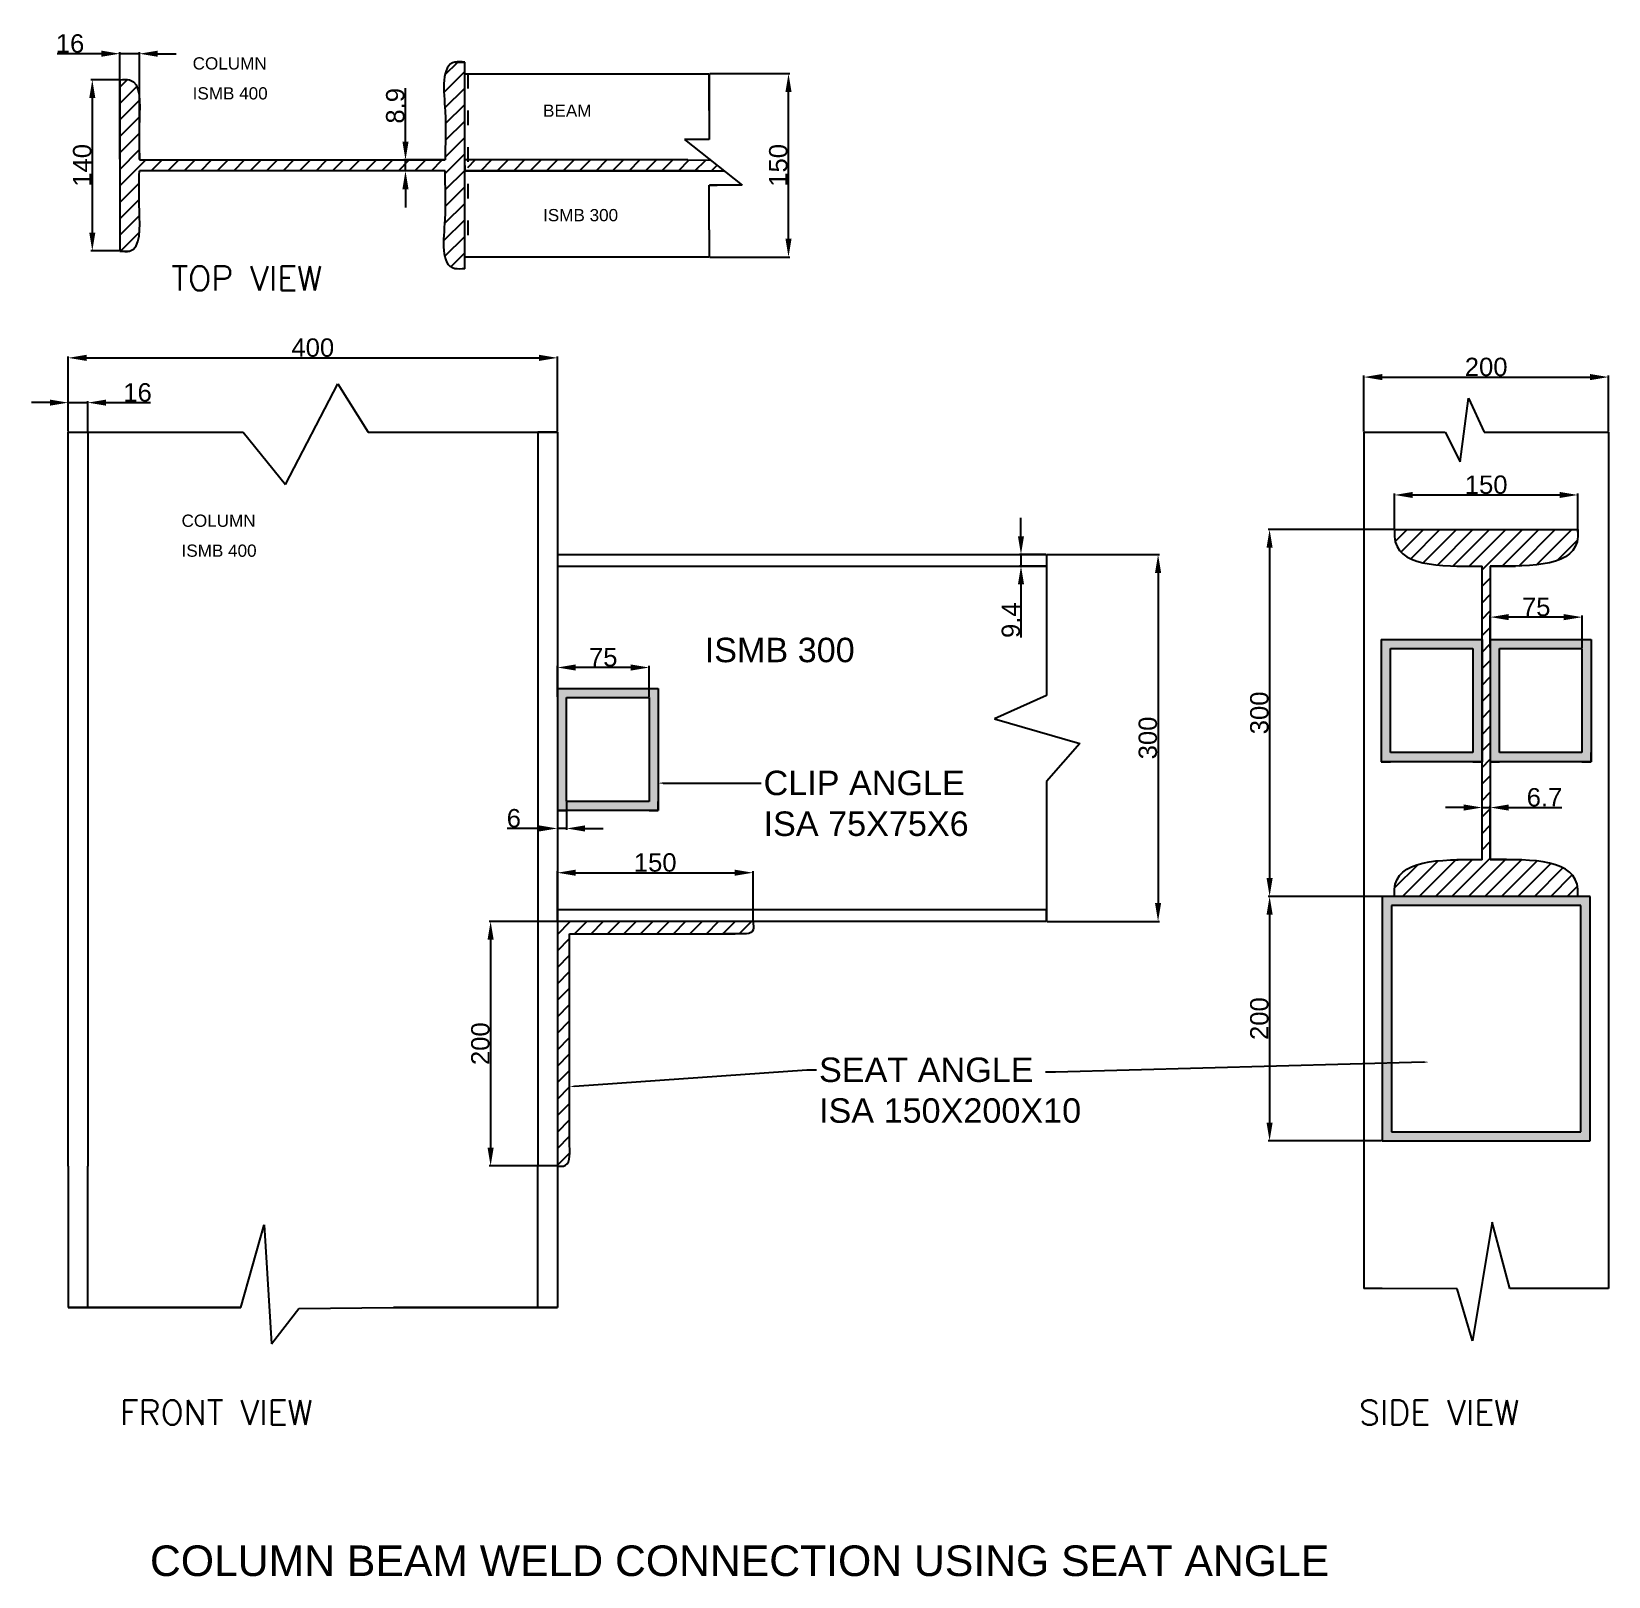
# Model space of a CAD drawing. Header units: inches. Extents: x 708 to 1998, y 90 to 1353.
import ezdxf
from ezdxf import colors
from ezdxf.entities.mleader import LeaderData, LeaderLine
from ezdxf.math import Vec2, Vec3

# ---------------------------------------------------------------- set-up
doc = ezdxf.new("R2010")
doc.units = ezdxf.units.IN
doc.header["$MEASUREMENT"] = 0
doc.linetypes.add('ACAD_ISO03W100', pattern=[30, 12, -18])
doc.styles.add('romans', font='romans.shx')
doc.styles.get("Standard").update_dxf_attribs({"font": 'arial.ttf'})
doc.dimstyles.new('ISO-25', dxfattribs={"dimtxt": 15, "dimasz": 15, "dimexe": 1.25, "dimexo": 0.625, "dimtad": 1, "dimdec": 4, "dimtxsty": 'Standard', "dimcen": 2.5, "dimadec": 0, "dimazin": 0, "dimtfac": 1, "dimtdec": 4, "dimtmove": 0, "dimatfit": 3, "dimfxl": 1, "dimarcsym": 0})
pattern_1 = [(45, (423.636, 317.492), (-6.73519, 6.73519), [])]

# ---------------------------------------------------------------- blocks, each defined once
blk = doc.blocks.new('*D21')
at = {"color": 0, "lineweight": -2, "transparency": 16777216}
for p, q in [((780, 1313.5), (756.9, 1313.5)), ((758.1, 1298.5), (758.1, 1188.5)), ((780, 1173.5), (756.9, 1173.5))]:
    blk.add_line(p, q, dxfattribs=at)
at = {"color": 0, "transparency": 16777216}
for points in [[(755.6, 1298.5), (760.6, 1298.5), (758.1, 1313.5)], [(755.6, 1188.5), (760.6, 1188.5), (758.1, 1173.5)]]:
    blk.add_solid(points, dxfattribs=at)
at = {"layer": 'Defpoints', "color": 0, "transparency": 16777216}
for p in [(780.6, 1313.5), (758.1, 1173.5), (780.6, 1173.5)]:
    blk.add_point(p, dxfattribs=at)
at = {"color": 0, "transparency": 16777216, "insert": (749.9, 1243.5), "char_height": 15, "attachment_point": 5, "rotation": 90}
blk.add_mtext('140', dxfattribs=at)
blk = doc.blocks.new('*D22')
at = {"color": 0, "lineweight": -2, "transparency": 16777216}
for p, q in [((1263.2, 1318.5), (1328.6, 1318.5)), ((1327.4, 1183.5), (1327.4, 1303.5)), ((1263.2, 1168.5), (1328.6, 1168.5))]:
    blk.add_line(p, q, dxfattribs=at)
at = {"color": 0, "transparency": 16777216}
for points in [[(1324.9, 1303.5), (1329.9, 1303.5), (1327.4, 1318.5)], [(1324.9, 1183.5), (1329.9, 1183.5), (1327.4, 1168.5)]]:
    blk.add_solid(points, dxfattribs=at)
at = {"layer": 'Defpoints', "color": 0, "transparency": 16777216}
for p in [(1262.6, 1318.5), (1327.4, 1318.5), (1262.6, 1168.5)]:
    blk.add_point(p, dxfattribs=at)
at = {"color": 0, "transparency": 16777216, "insert": (1319.1, 1243.5), "char_height": 15, "attachment_point": 5, "rotation": 90}
blk.add_mtext('150', dxfattribs=at)
blk = doc.blocks.new('*D23')
at = {"color": 0, "lineweight": -2, "transparency": 16777216}
for p, q in [((1014.2, 1262.9), (1014.2, 1306.5)), ((1046, 1247.9), (1012.9, 1247.9)), ((1046, 1239), (1012.9, 1239)), ((1014.2, 1239), (1014.2, 1247.9)), ((1014.2, 1224), (1014.2, 1209))]:
    blk.add_line(p, q, dxfattribs=at)
at = {"color": 0, "transparency": 16777216}
for points in [[(1011.7, 1262.9), (1016.7, 1262.9), (1014.2, 1247.9)], [(1011.7, 1224), (1016.7, 1224), (1014.2, 1239)]]:
    blk.add_solid(points, dxfattribs=at)
at = {"layer": 'Defpoints', "color": 0, "transparency": 16777216}
for p in [(1014.2, 1247.9), (1046.6, 1247.9), (1046.6, 1239)]:
    blk.add_point(p, dxfattribs=at)
at = {"color": 0, "transparency": 16777216, "insert": (1005.9, 1292.2), "char_height": 15, "attachment_point": 5, "rotation": 90}
blk.add_mtext('8.9', dxfattribs=at)
blk = doc.blocks.new('*D24')
at = {"color": 0, "lineweight": -2, "transparency": 16777216}
for p, q in [((765.6, 1334.8), (729.3, 1334.8)), ((780.6, 1248.5), (780.6, 1336.1)), ((796.6, 1334.8), (780.6, 1334.8)), ((796.6, 1248.5), (796.6, 1336.1)), ((811.6, 1334.8), (826.6, 1334.8))]:
    blk.add_line(p, q, dxfattribs=at)
at = {"color": 0, "transparency": 16777216}
for points in [[(765.6, 1337.3), (765.6, 1332.3), (780.6, 1334.8)], [(811.6, 1337.3), (811.6, 1332.3), (796.6, 1334.8)]]:
    blk.add_solid(points, dxfattribs=at)
at = {"layer": 'Defpoints', "color": 0, "transparency": 16777216}
for p in [(780.6, 1334.8), (780.6, 1247.9), (796.6, 1247.9)]:
    blk.add_point(p, dxfattribs=at)
at = {"color": 0, "transparency": 16777216, "insert": (739.9, 1343.1), "char_height": 15, "attachment_point": 5}
blk.add_mtext('16', dxfattribs=at)
blk = doc.blocks.new('*D25')
at = {"color": 0, "lineweight": -2, "transparency": 16777216}
for p, q in [((738.4, 1025.9), (738.4, 1087.3)), ((753.4, 1086.1), (1123.4, 1086.1)), ((1138.4, 1025.9), (1138.4, 1087.3))]:
    blk.add_line(p, q, dxfattribs=at)
at = {"color": 0, "transparency": 16777216}
for points in [[(753.4, 1088.6), (753.4, 1083.6), (738.4, 1086.1)], [(1123.4, 1088.6), (1123.4, 1083.6), (1138.4, 1086.1)]]:
    blk.add_solid(points, dxfattribs=at)
at = {"layer": 'Defpoints', "color": 0, "transparency": 16777216}
for p in [(1138.4, 1086.1), (738.4, 1025.3), (1138.4, 1025.3)]:
    blk.add_point(p, dxfattribs=at)
at = {"color": 0, "transparency": 16777216, "insert": (938.4, 1094.4), "char_height": 15, "attachment_point": 5}
blk.add_mtext('400', dxfattribs=at)
blk = doc.blocks.new('*D26')
at = {"color": 0, "lineweight": -2, "transparency": 16777216}
for p, q in [((723.4, 1049.5), (708.4, 1049.5)), ((738.4, 1025.9), (738.4, 1050.8)), ((738.4, 1049.5), (754.4, 1049.5)), ((754.4, 1025.9), (754.4, 1050.8)), ((769.4, 1049.5), (805.7, 1049.5))]:
    blk.add_line(p, q, dxfattribs=at)
at = {"color": 0, "transparency": 16777216}
for points in [[(723.4, 1052), (723.4, 1047), (738.4, 1049.5)], [(769.4, 1052), (769.4, 1047), (754.4, 1049.5)]]:
    blk.add_solid(points, dxfattribs=at)
at = {"layer": 'Defpoints', "color": 0, "transparency": 16777216}
for p in [(754.4, 1049.5), (738.4, 1025.3), (754.4, 1025.3)]:
    blk.add_point(p, dxfattribs=at)
at = {"color": 0, "transparency": 16777216, "insert": (795.1, 1057.8), "char_height": 15, "attachment_point": 5}
blk.add_mtext('16', dxfattribs=at)
blk = doc.blocks.new('*D27')
at = {"color": 0, "lineweight": -2, "transparency": 16777216}
for p, q in [((1539, 925.3), (1630.8, 925.3)), ((1629.6, 910.3), (1629.6, 640.3)), ((1539, 625.3), (1630.8, 625.3))]:
    blk.add_line(p, q, dxfattribs=at)
at = {"color": 0, "transparency": 16777216}
for points in [[(1627.1, 910.3), (1632.1, 910.3), (1629.6, 925.3)], [(1627.1, 640.3), (1632.1, 640.3), (1629.6, 625.3)]]:
    blk.add_solid(points, dxfattribs=at)
at = {"layer": 'Defpoints', "color": 0, "transparency": 16777216}
for p in [(1538.4, 925.3), (1538.4, 625.3), (1629.6, 625.3)]:
    blk.add_point(p, dxfattribs=at)
at = {"color": 0, "transparency": 16777216, "insert": (1621.3, 775.3), "char_height": 15, "attachment_point": 5, "rotation": 90}
blk.add_mtext('300', dxfattribs=at)
blk = doc.blocks.new('*D28')
at = {"color": 0, "lineweight": -2, "transparency": 16777216}
for p, q in [((1517.5, 940.3), (1517.5, 955.3)), ((1537.8, 925.3), (1516.3, 925.3)), ((1537.8, 915.9), (1516.3, 915.9)), ((1517.5, 925.3), (1517.5, 915.9)), ((1517.5, 900.9), (1517.5, 857.4))]:
    blk.add_line(p, q, dxfattribs=at)
at = {"color": 0, "transparency": 16777216}
for points in [[(1515, 940.3), (1520, 940.3), (1517.5, 925.3)], [(1515, 900.9), (1520, 900.9), (1517.5, 915.9)]]:
    blk.add_solid(points, dxfattribs=at)
at = {"layer": 'Defpoints', "color": 0, "transparency": 16777216}
for p in [(1517.5, 915.9), (1538.4, 925.3), (1538.4, 915.9)]:
    blk.add_point(p, dxfattribs=at)
at = {"color": 0, "transparency": 16777216, "insert": (1509.3, 871.6), "char_height": 15, "attachment_point": 5, "rotation": 90}
blk.add_mtext('9.4', dxfattribs=at)
blk = doc.blocks.new('*D29')
at = {"color": 0, "lineweight": -2, "transparency": 16777216}
for p, q in [((1137.8, 625.3), (1082.5, 625.3)), ((1083.8, 610.3), (1083.8, 440.3)), ((1137.8, 425.3), (1082.5, 425.3))]:
    blk.add_line(p, q, dxfattribs=at)
at = {"color": 0, "transparency": 16777216}
for points in [[(1081.3, 610.3), (1086.3, 610.3), (1083.8, 625.3)], [(1081.3, 440.3), (1086.3, 440.3), (1083.8, 425.3)]]:
    blk.add_solid(points, dxfattribs=at)
at = {"layer": 'Defpoints', "color": 0, "transparency": 16777216}
for p in [(1138.4, 625.3), (1083.8, 425.3), (1138.4, 425.3)]:
    blk.add_point(p, dxfattribs=at)
at = {"color": 0, "transparency": 16777216, "insert": (1075.5, 525.3), "char_height": 15, "attachment_point": 5, "rotation": 90}
blk.add_mtext('200', dxfattribs=at)
blk = doc.blocks.new('*D30')
at = {"color": 0, "lineweight": -2, "transparency": 16777216}
for p, q in [((1138.4, 625.9), (1138.4, 666.3)), ((1153.4, 665.1), (1283.4, 665.1)), ((1298.4, 625.9), (1298.4, 666.3))]:
    blk.add_line(p, q, dxfattribs=at)
at = {"color": 0, "transparency": 16777216}
for points in [[(1153.4, 667.6), (1153.4, 662.6), (1138.4, 665.1)], [(1283.4, 667.6), (1283.4, 662.6), (1298.4, 665.1)]]:
    blk.add_solid(points, dxfattribs=at)
at = {"layer": 'Defpoints', "color": 0, "transparency": 16777216}
for p in [(1298.4, 665.1), (1138.4, 625.3), (1298.4, 625.3)]:
    blk.add_point(p, dxfattribs=at)
at = {"color": 0, "transparency": 16777216, "insert": (1218.4, 673.4), "char_height": 15, "width": 31.678, "attachment_point": 5}
blk.add_mtext('150', dxfattribs=at)
blk = doc.blocks.new('*D31')
at = {"color": 0, "lineweight": -2, "transparency": 16777216}
for p, q in [((1138.4, 809), (1138.4, 834.2)), ((1198.4, 832.9), (1153.4, 832.9)), ((1213.4, 809), (1213.4, 834.2))]:
    blk.add_line(p, q, dxfattribs=at)
at = {"color": 0, "transparency": 16777216}
for points in [[(1153.4, 835.4), (1153.4, 830.4), (1138.4, 832.9)], [(1198.4, 835.4), (1198.4, 830.4), (1213.4, 832.9)]]:
    blk.add_solid(points, dxfattribs=at)
at = {"layer": 'Defpoints', "color": 0, "transparency": 16777216}
for p in [(1138.4, 832.9), (1138.4, 808.4), (1213.4, 808.4)]:
    blk.add_point(p, dxfattribs=at)
at = {"color": 0, "transparency": 16777216, "insert": (1175.9, 841.2), "char_height": 15, "attachment_point": 5}
blk.add_mtext('75', dxfattribs=at)
blk = doc.blocks.new('*D20')
at = {"color": 0, "lineweight": -2, "transparency": 16777216}
for p, q in [((1145.9, 722.7), (1145.9, 700.1)), ((1123.4, 701.3), (1097.3, 701.3)), ((1138.4, 708), (1138.4, 700.1)), ((1145.9, 701.3), (1138.4, 701.3)), ((1160.9, 701.3), (1175.9, 701.3))]:
    blk.add_line(p, q, dxfattribs=at)
at = {"color": 0, "transparency": 16777216}
for points in [[(1123.4, 703.8), (1123.4, 698.8), (1138.4, 701.3)], [(1160.9, 703.8), (1160.9, 698.8), (1145.9, 701.3)]]:
    blk.add_solid(points, dxfattribs=at)
at = {"layer": 'Defpoints', "color": 0, "transparency": 16777216}
for p in [(1145.9, 723.4), (1138.4, 708.6), (1138.4, 701.3)]:
    blk.add_point(p, dxfattribs=at)
at = {"color": 0, "transparency": 16777216, "insert": (1102.8, 709.6), "char_height": 15, "attachment_point": 5}
blk.add_mtext('6', dxfattribs=at)
blk = doc.blocks.new('*D32')
at = {"color": 0, "lineweight": -2, "transparency": 16777216}
for p, q in [((1822.9, 946.4), (1822.9, 975.3)), ((1837.9, 974), (1957.9, 974)), ((1972.9, 943.5), (1972.9, 975.3))]:
    blk.add_line(p, q, dxfattribs=at)
at = {"color": 0, "transparency": 16777216}
for points in [[(1837.9, 976.5), (1837.9, 971.5), (1822.9, 974)], [(1957.9, 976.5), (1957.9, 971.5), (1972.9, 974)]]:
    blk.add_solid(points, dxfattribs=at)
at = {"layer": 'Defpoints', "color": 0, "transparency": 16777216}
for p in [(1972.9, 974), (1822.9, 945.8), (1972.9, 942.8)]:
    blk.add_point(p, dxfattribs=at)
at = {"color": 0, "transparency": 16777216, "insert": (1897.9, 982.3), "char_height": 15, "attachment_point": 5}
blk.add_mtext('150', dxfattribs=at)
blk = doc.blocks.new('*D33')
at = {"color": 0, "lineweight": -2, "transparency": 16777216}
for p, q in [((1901.3, 849), (1901.3, 875.3)), ((1961.3, 874.1), (1916.3, 874.1)), ((1976.3, 849), (1976.3, 875.3))]:
    blk.add_line(p, q, dxfattribs=at)
at = {"color": 0, "transparency": 16777216}
for points in [[(1916.3, 876.6), (1916.3, 871.6), (1901.3, 874.1)], [(1961.3, 876.6), (1961.3, 871.6), (1976.3, 874.1)]]:
    blk.add_solid(points, dxfattribs=at)
at = {"layer": 'Defpoints', "color": 0, "transparency": 16777216}
for p in [(1901.3, 874.1), (1901.3, 848.4), (1976.3, 848.4)]:
    blk.add_point(p, dxfattribs=at)
at = {"color": 0, "transparency": 16777216, "insert": (1938.8, 882.3), "char_height": 15, "attachment_point": 5}
blk.add_mtext('75', dxfattribs=at)
blk = doc.blocks.new('*D34')
at = {"color": 0, "lineweight": -2, "transparency": 16777216}
for p, q in [((1879.6, 718.4), (1864.6, 718.4)), ((1894.6, 676.4), (1894.6, 719.7)), ((1894.6, 718.4), (1901.3, 718.4)), ((1901.3, 676.4), (1901.3, 719.7)), ((1916.3, 718.4), (1959.9, 718.4))]:
    blk.add_line(p, q, dxfattribs=at)
at = {"color": 0, "transparency": 16777216}
for points in [[(1879.6, 720.9), (1879.6, 715.9), (1894.6, 718.4)], [(1916.3, 720.9), (1916.3, 715.9), (1901.3, 718.4)]]:
    blk.add_solid(points, dxfattribs=at)
at = {"layer": 'Defpoints', "color": 0, "transparency": 16777216}
for p in [(1901.3, 718.4), (1894.6, 675.8), (1901.3, 675.8)]:
    blk.add_point(p, dxfattribs=at)
at = {"color": 0, "transparency": 16777216, "insert": (1945.6, 726.7), "char_height": 15, "attachment_point": 5}
blk.add_mtext('6.7', dxfattribs=at)
blk = doc.blocks.new('*D35')
at = {"color": 0, "lineweight": -2, "transparency": 16777216}
for p, q in [((1812.3, 645.8), (1719.5, 645.8)), ((1720.8, 630.8), (1720.8, 460.8)), ((1812.3, 445.8), (1719.5, 445.8))]:
    blk.add_line(p, q, dxfattribs=at)
at = {"color": 0, "transparency": 16777216}
for points in [[(1718.3, 630.8), (1723.3, 630.8), (1720.8, 645.8)], [(1718.3, 460.8), (1723.3, 460.8), (1720.8, 445.8)]]:
    blk.add_solid(points, dxfattribs=at)
at = {"layer": 'Defpoints', "color": 0, "transparency": 16777216}
for p in [(1812.9, 645.8), (1720.8, 445.8), (1812.9, 445.8)]:
    blk.add_point(p, dxfattribs=at)
at = {"color": 0, "transparency": 16777216, "insert": (1712.5, 545.8), "char_height": 15, "attachment_point": 5, "rotation": 90}
blk.add_mtext('200', dxfattribs=at)
blk = doc.blocks.new('*D36')
at = {"color": 0, "lineweight": -2, "transparency": 16777216}
for p, q in [((1822.3, 945.8), (1719.5, 945.8)), ((1720.8, 930.8), (1720.8, 660.8)), ((1822.3, 645.8), (1719.5, 645.8))]:
    blk.add_line(p, q, dxfattribs=at)
at = {"color": 0, "transparency": 16777216}
for points in [[(1718.3, 930.8), (1723.3, 930.8), (1720.8, 945.8)], [(1718.3, 660.8), (1723.3, 660.8), (1720.8, 645.8)]]:
    blk.add_solid(points, dxfattribs=at)
at = {"layer": 'Defpoints', "color": 0, "transparency": 16777216}
for p in [(1822.9, 945.8), (1720.8, 645.8), (1822.9, 645.8)]:
    blk.add_point(p, dxfattribs=at)
at = {"color": 0, "transparency": 16777216, "insert": (1712.5, 795.8), "char_height": 15, "attachment_point": 5, "rotation": 90}
blk.add_mtext('300', dxfattribs=at)
blk = doc.blocks.new('*D37')
at = {"color": 0, "lineweight": -2, "transparency": 16777216}
for p, q in [((1797.9, 1025.9), (1797.9, 1071.6)), ((1812.9, 1070.4), (1982.9, 1070.4)), ((1997.9, 1025.9), (1997.9, 1071.6))]:
    blk.add_line(p, q, dxfattribs=at)
at = {"color": 0, "transparency": 16777216}
for points in [[(1812.9, 1072.9), (1812.9, 1067.9), (1797.9, 1070.4)], [(1982.9, 1072.9), (1982.9, 1067.9), (1997.9, 1070.4)]]:
    blk.add_solid(points, dxfattribs=at)
at = {"layer": 'Defpoints', "color": 0, "transparency": 16777216}
for p in [(1997.9, 1070.4), (1797.9, 1025.3), (1997.9, 1025.3)]:
    blk.add_point(p, dxfattribs=at)
at = {"color": 0, "transparency": 16777216, "insert": (1897.9, 1078.6), "char_height": 15, "attachment_point": 5}
blk.add_mtext('200', dxfattribs=at)

msp = doc.modelspace()

# ---------------------------------------------------------------- hatches: boundary and pattern name
h = msp.add_hatch()
h.set_pattern_fill('ANSI31', color=256, scale=3)
h.set_pattern_definition(pattern_1)
edge = h.paths.add_edge_path()
edge.add_spline(control_points=[(796.59396, 1247.92404), (796.54284, 1258.58761), (795.86605, 1277.29716), (798.42101, 1315.20089), (783.46136, 1313.7518), (780.59396, 1313.47404)], knot_values=[0, 0, 0, 0, 32.775, 66.5122290652, 74.5122290652, 74.5122290652, 74.5122290652, 74.5122290652], degree=3, periodic=0)
edge.add_line((780.59396, 1313.47404), (780.59396, 1173.47404))
edge.add_line((780.59396, 1173.47404), (788.59396, 1173.47404))
edge.add_spline(control_points=[(788.59396, 1173.47404), (798.15194, 1175.78988), (795.94709, 1209.23646), (796.38043, 1229.19108), (796.59396, 1239.02404)], knot_values=[8, 8, 8, 8, 41.7372290652, 74.5122290652, 74.5122290652, 74.5122290652, 74.5122290652], degree=3, periodic=0)
edge.add_line((796.59396, 1239.02404), (846.59396, 1239.02404))
edge.add_line((846.59396, 1239.02404), (1046.59396, 1239.02404))
edge.add_spline(control_points=[(1046.59396, 1239.02404), (1046.69993, 1225.98643), (1048.3569, 1203.67979), (1042.34655, 1157.30936), (1059.74182, 1158.7825), (1062.59396, 1159.02404)], knot_values=[0, 0, 0, 0, 40, 80.7921561087, 88.7921561087, 88.7921561087, 88.7921561087, 88.7921561087], degree=3, periodic=0)
edge.add_line((1062.59396, 1159.02404), (1062.59396, 1243.47404))
edge.add_line((1062.59396, 1243.47404), (1062.59396, 1327.92404))
edge.add_line((1062.59396, 1327.92404), (1054.59396, 1327.92404))
edge.add_spline(control_points=[(1054.59396, 1327.92404), (1042.88807, 1325.46084), (1048.3569, 1283.26829), (1046.69993, 1260.96165), (1046.59396, 1247.92404)], knot_values=[8, 8, 8, 8, 48.7921561087, 88.7921561087, 88.7921561087, 88.7921561087, 88.7921561087], degree=3, periodic=0)
edge.add_line((1046.59396, 1247.92404), (796.59396, 1247.92404))
h.paths.add_polyline_path([(1253.96439, 1239.02404), (1274.74367, 1239.01156), (1263.62505, 1247.83616), (1245.06439, 1247.92404), (1065.09396, 1247.92404), (1065.09396, 1239.02404)])
h = msp.add_hatch()
h.set_pattern_fill('ANSI31', color=256, scale=3)
h.set_pattern_definition(pattern_1)
edge = h.paths.add_edge_path()
edge.add_line((1894.55196, 915.75852), (1894.55196, 675.75852))
edge.add_line((1894.55196, 675.75852), (1873.83127, 675.75852))
edge.add_spline(control_points=[(1873.83127, 675.75852), (1846.68753, 675.10598), (1824.24024, 671.03279), (1822.90196, 651.58494)], knot_values=[5.8264194124, 5.8264194124, 5.8264194124, 5.8264194124, 67.0941389228, 67.0941389228, 67.0941389228, 67.0941389228], degree=3, periodic=0)
edge.add_line((1822.90196, 651.58494), (1822.90196, 645.75852))
edge.add_line((1822.90196, 645.75852), (1897.90196, 645.75852))
edge.add_line((1897.90196, 645.75852), (1972.90196, 645.75852))
edge.add_spline(control_points=[(1972.90196, 645.75852), (1972.9656, 647.74701), (1973.69837, 670.64544), (1949.1164, 675.10598), (1921.97266, 675.75852)], knot_values=[0, 0, 0, 0, 5.8264194124, 67.0941389228, 67.0941389228, 67.0941389228, 67.0941389228], degree=3, periodic=0)
edge.add_line((1921.97266, 675.75852), (1901.25196, 675.75852))
edge.add_line((1901.25196, 675.75852), (1901.25196, 915.75852))
edge.add_line((1901.25196, 915.75852), (1921.97266, 915.75852))
edge.add_spline(control_points=[(1921.97266, 915.75852), (1949.1164, 916.41107), (1971.56368, 920.48426), (1972.90196, 939.9321)], knot_values=[5.8264194124, 5.8264194124, 5.8264194124, 5.8264194124, 67.0941389228, 67.0941389228, 67.0941389228, 67.0941389228], degree=3, periodic=0)
edge.add_line((1972.90196, 939.9321), (1972.90196, 945.75852))
edge.add_line((1972.90196, 945.75852), (1822.90196, 945.75852))
edge.add_spline(control_points=[(1822.90196, 945.75852), (1822.83833, 943.77004), (1822.10556, 920.87161), (1846.68753, 916.41107), (1873.83127, 915.75852)], knot_values=[0, 0, 0, 0, 5.8264194124, 67.0941389228, 67.0941389228, 67.0941389228, 67.0941389228], degree=3, periodic=0)
edge.add_line((1873.83127, 915.75852), (1894.55196, 915.75852))
h = msp.add_hatch(color=256)
h.dxf.hatch_style = 1
h.paths.add_polyline_path([(1894.55196, 855.88334), (1812.05196, 855.88334), (1812.05196, 755.88334), (1819.55196, 755.88334), (1894.55196, 755.88334), (1894.55196, 763.38334)])
h.paths.add_polyline_path([(1887.05196, 848.38334), (1887.05196, 763.38334), (1819.55196, 763.38334), (1819.55196, 848.38334)], flags=16)
h.paths.add_polyline_path([(1983.75196, 855.91255), (1901.25196, 855.91255), (1901.25196, 755.91255), (1908.75196, 755.91255), (1983.75196, 755.91255), (1983.75196, 763.41255)])
h.paths.add_polyline_path([(1976.25196, 848.41255), (1976.25196, 763.41255), (1908.75196, 763.41255), (1908.75196, 848.41255)], flags=16)
h.paths.add_polyline_path([(1972.90196, 645.75852), (1822.90196, 645.75852), (1812.90196, 645.75852), (1812.90196, 445.75852), (1982.90196, 445.75852), (1982.90196, 645.75852)])
h.paths.add_polyline_path([(1897.90196, 638.25852), (1972.90196, 638.25852), (1975.40196, 638.25852), (1975.40196, 453.25852), (1820.40196, 453.25852), (1820.40196, 638.25852)], flags=16)
h.paths.add_polyline_path([(1138.41224, 815.85474), (1138.41224, 715.85474), (1145.91224, 715.85474), (1220.91224, 715.85474), (1220.91224, 723.35474), (1220.91224, 815.85474)])
h.paths.add_polyline_path([(1213.41224, 808.35474), (1213.41224, 723.35474), (1145.91224, 723.35474), (1145.91224, 808.35474)], flags=16)
h = msp.add_hatch()
h.set_pattern_fill('ANSI31', color=256, scale=3)
h.set_pattern_definition(pattern_1)
edge = h.paths.add_edge_path()
edge.add_line((1148.41224, 615.25474), (1283.69117, 615.25474))
edge.add_spline(control_points=[(1283.69117, 615.25474), (1290.64162, 615.25473), (1299.56097, 613.67029), (1298.6685, 622.67045), (1298.41224, 625.25474)], knot_values=[0, 0, 0, 0, 17.3826325569, 24.384311132, 24.384311132, 24.384311132, 24.384311132], degree=3, periodic=0)
edge.add_line((1298.41224, 625.25474), (1138.41224, 625.25474))
edge.add_line((1138.41224, 625.25474), (1138.41224, 425.25474))
edge.add_spline(control_points=[(1138.41224, 425.25474), (1140.19553, 425.11765), (1148.82212, 424.45447), (1148.67637, 433.46106), (1148.41224, 441.93247)], knot_values=[0, 0, 0, 0, 5, 24.1873246515, 24.1873246515, 24.1873246515, 24.1873246515], degree=3, periodic=0)
edge.add_line((1148.41224, 441.93247), (1148.41224, 615.25474))

# ---------------------------------------------------------------- linework, layer by layer
for p, q in [((1054.59396, 1327.92404), (1062.59396, 1327.92404)), ((1062.59396, 1159.02404), (1062.59396, 1327.92404)), ((1062.59396, 1168.47404), (1062.59396, 1318.47404)), ((1062.59396, 1318.47404), (1262.59396, 1318.47404)), ((1262.59396, 1288.37859), (1262.59396, 1318.47404)), ((1262.59396, 1318.47404), (1262.59396, 1288.37859)), ((1262.59396, 1318.47404), (1262.59396, 1288.37859)), ((780.59396, 1313.47404), (780.59396, 1173.47404)), ((1262.59396, 1288.37859), (1262.59396, 1272.52404)), ((1262.59396, 1264.76864), (1242.29083, 1264.76864)), ((1242.29083, 1264.76864), (1289.53842, 1227.2693)), ((1262.59396, 1272.52404), (1262.59396, 1264.76864)), ((796.59396, 1247.92404), (1046.59396, 1247.92404)), ((846.59396, 1239.02404), (796.59396, 1239.02404)), ((1046.59396, 1239.02404), (846.59396, 1239.02404)), ((1245.06439, 1247.92404), (1062.59396, 1247.92404)), ((1062.59396, 1159.02404), (1062.59396, 1243.47404)), ((1062.59396, 1243.47404), (1062.59396, 1239.02404)), ((1062.59396, 1239.02404), (1253.96439, 1239.02404)), ((1253.96439, 1239.02404), (1062.59396, 1239.02404)), ((1245.06439, 1247.92404), (1263.62505, 1247.83616)), ((1253.96439, 1239.02404), (1274.74367, 1239.01156)), ((1262.59396, 1190.8654), (1262.59396, 1227.2693)), ((1262.59396, 1227.2693), (1269.04131, 1227.2693)), ((1289.53842, 1227.2693), (1263.13535, 1227.2693)), ((1262.59396, 1190.8654), (1262.59396, 1168.47404)), ((1262.59396, 1190.8654), (1262.59396, 1168.47404)), ((780.59396, 1173.47404), (788.59396, 1173.47404)), ((1262.59396, 1168.47404), (1062.59396, 1168.47404)), ((916.06861, 982.50232), (958.99219, 1064.814)), ((958.99219, 1064.814), (983.7692, 1025.25474)), ((1876.69511, 1001.02369), (1883.37926, 1053.11783)), ((1883.37926, 1053.11783), (1896.21281, 1025.25474)), ((738.41224, 1025.25474), (881.5204, 1025.25474)), ((738.41224, 425.25474), (738.41224, 1025.25474)), ((738.41224, 1025.25474), (754.41224, 1025.25474)), ((738.41224, 1025.25474), (754.41224, 1025.25474)), ((754.41224, 1025.25474), (754.41224, 425.25474)), ((754.41224, 1025.25474), (881.5204, 1025.25474)), ((881.5204, 1025.25474), (916.06861, 982.50232)), ((983.7692, 1025.25474), (1138.41224, 1025.25474)), ((983.7692, 1025.25474), (1138.41224, 1025.25474)), ((1138.41224, 1025.25474), (1122.41224, 1025.25474)), ((1122.41224, 1025.25474), (1122.41224, 425.25474)), ((1138.41224, 1025.25474), (1138.41224, 425.25474)), ((1138.41224, 1025.25474), (1138.41224, 925.25474)), ((1797.90196, 1025.25474), (1864.39628, 1025.25474)), ((1797.90196, 1025.25474), (1802.90196, 1025.25474)), ((1797.90196, 1025.25474), (1797.90196, 325.25474)), ((1864.39628, 1025.25474), (1876.69511, 1001.02369)), ((1896.21281, 1025.25474), (1997.90196, 1025.25474)), ((1997.90196, 1025.25474), (1997.90196, 325.25474)), ((1822.90196, 945.75852), (1972.90196, 945.75852)), ((1972.90196, 945.75852), (1972.90196, 939.9321)), ((1972.90196, 945.75852), (1972.90196, 939.9321)), ((1138.41224, 925.25474), (1538.41224, 925.25474)), ((1138.41224, 925.25474), (1138.41224, 915.85474)), ((1138.41224, 915.85474), (1538.41224, 915.85474)), ((1138.41224, 915.85474), (1138.41224, 815.85474)), ((1538.41224, 925.25474), (1538.41224, 831.02889)), ((1538.41224, 925.25474), (1538.41224, 810.06097)), ((1873.83127, 915.75852), (1894.55196, 915.75852)), ((1894.55196, 675.75852), (1894.55196, 915.75852)), ((1894.55196, 675.75852), (1894.55196, 915.75852)), ((1901.25196, 915.75852), (1921.97266, 915.75852)), ((1901.25196, 915.75852), (1901.25196, 675.75852)), ((1901.25196, 915.75852), (1901.25196, 675.75852)), ((1812.05196, 855.88334), (1812.05196, 755.88334)), ((1812.05196, 855.88334), (1894.55196, 855.88334)), ((1812.05196, 855.88334), (1812.05196, 755.88334)), ((1894.55196, 855.88334), (1894.55196, 755.88334)), ((1901.25196, 855.91255), (1901.25196, 755.91255)), ((1901.25196, 855.91255), (1983.75196, 855.91255)), ((1901.25196, 855.91255), (1901.25196, 755.91255)), ((1983.75196, 855.91255), (1983.75196, 755.91255)), ((1819.55196, 763.38334), (1819.55196, 848.38334)), ((1819.55196, 848.38334), (1887.05196, 848.38334)), ((1887.05196, 848.38334), (1887.05196, 763.38334)), ((1908.75196, 763.41255), (1908.75196, 848.41255)), ((1908.75196, 848.41255), (1976.25196, 848.41255)), ((1976.25196, 848.41255), (1976.25196, 763.41255)), ((1138.41224, 815.85474), (1220.91224, 815.85474)), ((1138.41224, 815.85474), (1138.41224, 715.85474)), ((1220.91224, 815.85474), (1220.91224, 715.85474)), ((1145.91224, 723.35474), (1145.91224, 808.35474)), ((1145.91224, 808.35474), (1213.41224, 808.35474)), ((1213.41224, 808.35474), (1213.41224, 723.35474)), ((1538.41224, 810.06097), (1495.84741, 790.8211)), ((1495.84741, 790.8211), (1565.73759, 770.86864)), ((1565.73759, 770.86864), (1538.41224, 739.71155)), ((1887.05196, 763.38334), (1819.55196, 763.38334)), ((1894.55196, 755.88334), (1894.55196, 763.38334)), ((1976.25196, 763.41255), (1908.75196, 763.41255)), ((1983.75196, 755.91255), (1983.75196, 763.41255)), ((1894.55196, 755.88334), (1812.05196, 755.88334)), ((1812.05196, 755.88334), (1819.55196, 755.88334)), ((1887.05196, 755.88334), (1894.55196, 755.88334)), ((1983.75196, 755.91255), (1901.25196, 755.91255)), ((1901.25196, 755.91255), (1908.75196, 755.91255)), ((1976.25196, 755.91255), (1983.75196, 755.91255)), ((1538.41224, 739.71155), (1538.41224, 625.25474)), ((1538.41224, 739.71155), (1538.41224, 634.65474)), ((1213.41224, 723.35474), (1145.91224, 723.35474)), ((1220.91224, 715.85474), (1220.91224, 723.35474)), ((1220.91224, 715.85474), (1138.41224, 715.85474)), ((1138.41224, 715.85474), (1145.91224, 715.85474)), ((1138.41224, 715.85474), (1144.41224, 715.85474)), ((1213.41224, 715.85474), (1220.91224, 715.85474)), ((1894.55196, 675.75852), (1873.83127, 675.75852)), ((1921.97266, 675.75852), (1901.25196, 675.75852)), ((1897.90196, 645.75852), (1812.90196, 645.75852)), ((1812.90196, 645.75852), (1812.90196, 445.75852)), ((1822.90196, 645.75852), (1822.90196, 651.58494)), ((1822.90196, 645.75852), (1822.90196, 651.58494)), ((1972.90196, 645.75852), (1822.90196, 645.75852)), ((1982.90196, 645.75852), (1972.90196, 645.75852)), ((1982.90196, 445.75852), (1982.90196, 645.75852)), ((1538.41224, 634.65474), (1138.41224, 634.65474)), ((1538.41224, 625.25474), (1538.41224, 634.65474)), ((1897.90196, 638.25852), (1820.40196, 638.25852)), ((1820.40196, 638.25852), (1820.40196, 453.25852)), ((1972.90196, 638.25852), (1822.90196, 638.25852)), ((1975.40196, 638.25852), (1972.90196, 638.25852)), ((1975.40196, 453.25852), (1975.40196, 638.25852)), ((1538.41224, 625.25474), (1138.41224, 625.25474)), ((1138.41224, 625.25474), (1138.41224, 425.25474)), ((1138.41224, 625.25474), (1138.41224, 425.25474)), ((1298.41224, 625.25474), (1138.41224, 625.25474)), ((1148.41224, 441.93247), (1148.41224, 615.25474)), ((1148.41224, 615.25474), (1283.69117, 615.25474)), ((1283.69117, 615.25474), (1273.41224, 615.25474)), ((1820.40196, 453.25852), (1975.40196, 453.25852)), ((1812.90196, 445.75852), (1982.90196, 445.75852)), ((738.41224, 425.25474), (738.41224, 309.56613)), ((754.41224, 309.56613), (754.41224, 425.25474)), ((1122.41224, 309.56613), (1122.41224, 425.25474)), ((1138.41224, 425.25474), (1138.41224, 309.56613)), ((879.54859, 309.56613), (898.61144, 377.32269)), ((898.61144, 377.32269), (904.52335, 279.96395)), ((1902.83444, 379.50046), (1886.83388, 282.46783)), ((1917.18681, 325.25474), (1902.83444, 379.50046)), ((1812.90196, 325.25474), (1797.90196, 325.25474)), ((1874.26511, 324.89467), (1812.90196, 325.25474)), ((1886.83388, 282.46783), (1874.26511, 324.89467)), ((1997.90196, 325.25474), (1917.18681, 325.25474)), ((879.54859, 309.56613), (738.41224, 309.56613)), ((738.41224, 309.56613), (754.41224, 309.56613)), ((738.41224, 309.56613), (754.41224, 309.56613)), ((754.41224, 309.56613), (879.54859, 309.56613)), ((926.85137, 308.66291), (1004.50611, 309.56613)), ((1138.41224, 309.56613), (1004.50611, 309.56613)), ((1004.50611, 309.56613), (1138.41224, 309.56613)), ((1138.41224, 309.56613), (1122.41224, 309.56613)), ((904.52335, 279.96395), (926.85137, 308.66291))]:
    msp.add_line(p, q)
at = {"linetype": 'ACAD_ISO03W100'}
for p, q in [((1062.59396, 1318.47404), (1067.59396, 1318.47404)), ((1062.59396, 1318.47404), (1065.09396, 1318.47404)), ((1065.09396, 1318.47404), (1065.09396, 1168.47404)), ((1065.09396, 1168.47404), (1062.59396, 1168.47404))]:
    msp.add_line(p, q, dxfattribs=at)
for points, knots in [([(1062.59396, 1327.92404), (1059.74182, 1328.16558), (1042.34655, 1329.63872), (1048.3569, 1283.26829), (1046.69993, 1260.96165), (1046.59396, 1247.92404)], [0, 0, 0, 0, 8, 48.7921561087, 88.7921561087, 88.7921561087, 88.7921561087, 88.7921561087]), ([(780.59396, 1313.47404), (783.46136, 1313.7518), (798.42101, 1315.20089), (795.86605, 1277.29716), (796.54284, 1258.58761), (796.59396, 1247.92404)], [0, 0, 0, 0, 8, 41.7372290652, 74.5122290652, 74.5122290652, 74.5122290652, 74.5122290652]), ([(1062.59396, 1159.02404), (1059.74182, 1158.7825), (1042.34655, 1157.30936), (1048.3569, 1203.67979), (1046.69993, 1225.98643), (1046.59396, 1239.02404)], [0, 0, 0, 0, 8, 48.7921561087, 88.7921561087, 88.7921561087, 88.7921561087, 88.7921561087]), ([(1822.90196, 945.75852), (1822.83833, 943.77004), (1821.94032, 915.7081), (1859.06104, 915.33694), (1894.55196, 915.72087)], [0, 0, 0, 0, 5.8264194124, 82.223625274, 82.223625274, 82.223625274, 82.223625274]), ([(1972.90196, 945.75852), (1972.9656, 943.77004), (1973.86361, 915.7081), (1936.74289, 915.33694), (1901.25196, 915.72087)], [0, 0, 0, 0, 5.8264194124, 82.223625274, 82.223625274, 82.223625274, 82.223625274]), ([(1822.90196, 645.75852), (1822.83833, 647.74701), (1821.94032, 675.80895), (1859.06104, 676.18011), (1894.55196, 675.79618)], [0, 0, 0, 0, 5.8264194124, 82.223625274, 82.223625274, 82.223625274, 82.223625274]), ([(1972.90196, 645.75852), (1972.9656, 647.74701), (1973.86361, 675.80895), (1936.74289, 676.18011), (1901.25196, 675.79618)], [0, 0, 0, 0, 5.8264194124, 82.223625274, 82.223625274, 82.223625274, 82.223625274]), ([(1298.41224, 625.25474), (1298.6685, 622.67045), (1299.56097, 613.67027), (1290.64158, 615.25474), (1283.6911, 615.25474)], [0, 0, 0, 0, 7.0016785751, 24.384365415, 24.384365415, 24.384365415, 24.384365415]), ([(1138.41224, 425.25474), (1140.19553, 425.11765), (1148.82212, 424.45447), (1148.67637, 433.46106), (1148.41224, 441.93247)], [0, 0, 0, 0, 5, 24.1873246515, 24.1873246515, 24.1873246515, 24.1873246515])]:
    msp.add_open_spline(points, degree=3, knots=knots)
msp.add_spline([(780.59396, 1173.47404), (788.59396, 1173.47404), (796.59396, 1206.24904), (796.59396, 1239.02404)], degree=3)

# ---------------------------------------------------------------- texts
at = {"attachment_point": 1}
for s, width, heights, insert, char_height in [('COLUMN', 72.7528867, [0], (840.1681, 1331.88137), 10), ('ISMB 400', 72.7528867, [0], (840.1681, 1307.39803), 10), ('BEAM', 72.7528867, [0], (1126.71842, 1293.23819), 10), ('ISMB 300', 72.7528867, [0], (1126.71842, 1207.82344), 10), ('COLUMN', 72.7528867, [0], (831.09458, 957.94107), 10), ('ISMB 400', 72.7528867, [0], (831.09458, 933.45774), 10), ('ISMB 300', 172.2387341, [53.03509], (1258.85904, 857.24732), 20), ('COLUMN BEAM WELD CONNECTION USING SEAT ANGLE', 1142.6825471, [0], (805.252, 115.02831), 25)]:
    msp.add_mtext_dynamic_manual_height_columns(s, width=width, gutter_width=12.5, heights=heights, dxfattribs=dict(at, insert=insert, char_height=char_height))
at = {"char_height": 20, "attachment_point": 1, "style": 'romans'}
for s, insert in [('TOP VIEW ', (822.77569, 1161.09081)), ('FRONT VIEW ', (780.59396, 233.76223)), ('SIDE VIEW ', (1793.90033, 233.76223))]:
    msp.add_mtext_dynamic_manual_height_columns(s, width=274.0610087, gutter_width=12.5, heights=[0], dxfattribs=dict(at, insert=insert))

# ---------------------------------------------------------------- dimensions: what is measured, and where the dimension line sits
for base, p1, p2, picture, middle in [((780.59396, 1334.80295), (796.59396, 1247.92404), (780.59396, 1247.92404), '*D24', (739.93656, 1343.08655)), ((1138.41224, 1086.07788), (738.41224, 1025.25474), (1138.41224, 1025.25474), '*D25', (938.41224, 1094.36148)), ((1997.90196, 1070.36453), (1797.90196, 1025.25474), (1997.90196, 1025.25474), '*D37', (1897.90196, 1078.64813)), ((754.41224, 1049.53377), (738.41224, 1025.25474), (754.41224, 1025.25474), '*D26', (795.06964, 1057.81737)), ((1972.90196, 974.01983), (1822.90196, 945.75852), (1972.90196, 942.84531), '*D32', (1897.90196, 982.30343)), ((1901.25196, 874.07239), (1976.25196, 848.41255), (1901.25196, 848.41255), '*D33', (1938.75196, 882.32529)), ((1138.41224, 832.90434), (1213.41224, 808.35474), (1138.41224, 808.35474), '*D31', (1175.91224, 841.15724))]:
    dim = msp.add_linear_dim(base=base, p1=p1, p2=p2, dimstyle='ISO-25')
    dim.commit()
    dim.dimension.update_dxf_attribs({"geometry": picture, "text_midpoint": middle})
for base, p1, p2, picture, middle in [((1327.35171, 1318.47404), (1262.59396, 1168.47404), (1262.59396, 1318.47404), '*D22', (1319.06811, 1243.47404)), ((758.14207, 1173.47404), (780.59396, 1313.47404), (780.59396, 1173.47404), '*D21', (749.85847, 1243.47404)), ((1720.78532, 645.75852), (1822.90196, 945.75852), (1822.90196, 645.75852), '*D36', (1712.4966, 795.75852)), ((1629.58695, 625.25474), (1538.41224, 925.25474), (1538.41224, 625.25474), '*D27', (1621.29823, 775.25474)), ((1720.78532, 445.75852), (1812.90196, 645.75852), (1812.90196, 445.75852), '*D35', (1712.50172, 545.75852)), ((1083.77969, 425.25474), (1138.41224, 625.25474), (1138.41224, 425.25474), '*D29', (1075.4961, 525.25474))]:
    dim = msp.add_linear_dim(base=base, p1=p1, p2=p2, angle=90, dimstyle='ISO-25')
    dim.commit()
    dim.dimension.update_dxf_attribs({"geometry": picture, "text_midpoint": middle})
for base, p1, p2, text, picture, middle in [((1014.15834, 1247.92404), (1046.59396, 1239.02404), (1046.59396, 1247.92404), '8.9', '*D23', (1005.87475, 1292.22912)), ((1517.53504, 915.85474), (1538.41224, 925.25474), (1538.41224, 915.85474), '9.4', '*D28', (1509.25145, 871.60593))]:
    dim = msp.add_linear_dim(base=base, p1=p1, p2=p2, angle=90, text=text, dimstyle='ISO-25')
    dim.commit()
    dim.dimension.update_dxf_attribs({"geometry": picture, "text_midpoint": middle})
for base, p1, p2, text, picture, middle in [((1901.25196, 718.42646), (1894.55196, 675.75852), (1901.25196, 675.79618), '6.7', '*D34', (1945.57239, 726.71005)), ((1138.41224, 701.30391), (1145.91224, 723.35474), (1138.41224, 708.6265), '6', '*D20', (1102.83499, 709.58751)), ((1298.41224, 665.06821), (1138.41224, 625.25474), (1298.41224, 625.25474), '150', '*D30', (1218.41224, 673.35181))]:
    dim = msp.add_linear_dim(base=base, p1=p1, p2=p2, text=text, dimstyle='ISO-25')
    dim.commit()
    dim.dimension.update_dxf_attribs({"geometry": picture, "text_midpoint": middle})

# ---------------------------------------------------------------- leaders
ml = msp.add_multileader_mtext('Standard')
ml.set_content('CLIP ANGLE \\PISA 75X75X6', color=256)
ml.set_leader_properties()
ml.build(insert=Vec2(0, 0))
ctx = ml.context
ctx.base_point, ctx.char_height, ctx.plane_origin = Vec3(1304.99728, 738.36094), 20, Vec3(1220.91224, 738.36094)
notes = []
notes.append((ctx, [(0, (1, 1, 0), (1296.99728, 738.36094), (1, 0), 8, [(0, [(1220.91224, 738.36094)], 0, [])])]))
ctx.mtext.insert, ctx.mtext.flow_direction = Vec3(1306.99728, 748.53147), 5
ml = msp.add_multileader_mtext('Standard')
ml.set_content('SEAT ANGLE\\PISA 150X200X10', color=256)
ml.set_leader_properties()
ml.build(insert=Vec2(0, 0))
ctx = ml.context
ctx.base_point, ctx.char_height, ctx.plane_origin = Vec3(1350.36109, 503.81777), 20, Vec3(1197.97097, 537.57567)
notes.append((ctx, [(0, (1, 1, 0), (1342.36109, 503.81777), (1, 0), 8, [(0, [(1148.41224, 490.21548)], 0, [])])]))
ctx.mtext.insert, ctx.mtext.flow_direction = Vec3(1352.36109, 513.9883), 5
ml = msp.add_multileader_mtext('Standard')
ml.set_content('', color=256)
ml.set_leader_properties()
ml.build(insert=Vec2(0, 0))
ctx = ml.context
ctx.base_point, ctx.plane_origin = Vec3(1533.63378, 502.07182), Vec3(1849.45651, 640.91496)
ctx.text_align_type = 2
notes.append((ctx, [(0, (1, 1, 0), (1545.63378, 502.07182), (-1, 0), 8, [(0, [(1851.0146, 510.32041)], 0, [])])]))
ctx.mtext.insert, ctx.mtext.alignment, ctx.mtext.flow_direction = Vec3(1535.63378, 504.07182), 3, 5
for ctx, leaders in notes:
    for number, flags, end, landing, length, lines in leaders:
        leader = LeaderData()
        leader.index, (leader.has_last_leader_line, leader.has_dogleg_vector, leader.attachment_direction) = number, flags
        leader.last_leader_point, leader.dogleg_vector, leader.dogleg_length = Vec3(end), Vec3(landing), length
        for number, points, colour, breaks in lines:
            line = LeaderLine()
            line.index, line.vertices, line.color, line.breaks = number, Vec3.list(points), colors.encode_raw_color(colour), breaks
            leader.lines.append(line)
        ctx.leaders.append(leader)

doc.saveas('drawing.dxf')
